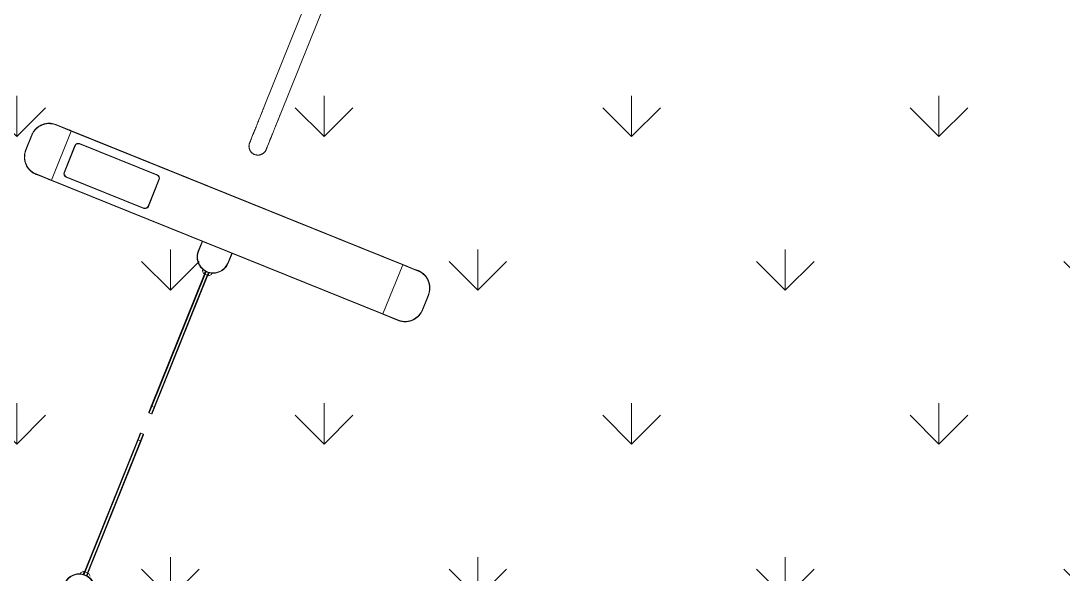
# Model space of a CAD drawing. Header units: millimetres. Extents: x -584918 to 2941280, y 3000189 to 4229862.
# Drawn here: x -448435 to -445512, y 3691053 to 3692604 of the extents above; entities that cross this region are included whole.
import ezdxf

# ---------------------------------------------------------------- set-up
doc = ezdxf.new("R2010")
doc.units = ezdxf.units.MM
for name, color, linetype, lineweight in [('Оборудование', 7, 'Continuous', 0), ('Охранная сигнализация', 7, 'Continuous', 0), ('экспертиза условные обозначения', 1, 'Continuous', 0)]:
    doc.layers.add(name, color=color, linetype=linetype, lineweight=lineweight)

# ---------------------------------------------------------------- blocks, each defined once
blk = doc.blocks.new('Speedlane_Compact - Standard-6472226-АР Этаж 01')
at = {"lineweight": 9}
for p, q in [((1094, 600), (1136, 600)), ((1136, 599.5), (1094, 599.5)), ((1040, 501.1), (1040, 547.9)), ((1040, 547.9), (1040, 547.2)), ((1040, 547.2), (1040, 546.9)), ((1040, 543.6), (1040, 547.2)), ((1040, 546.9), (1040, 543.6)), ((1040.1, 547), (1040.1, 544.4)), ((1040.5, 547.1), (1041, 547)), ((1041, 546.8), (1040.5, 546.9)), ((1041, 548.3), (1041, 548.1)), ((1041, 548.1), (1041, 501.1)), ((1189, 548.1), (1189, 548.3)), ((1189, 501.1), (1189, 548.1)), ((1189.9, 539.7), (1189.9, 547)), ((1190, 547.9), (1190, 501.1)), ((1190, 547.2), (1190, 547.9)), ((1190, 546.9), (1190, 547.2)), ((1190, 539.3), (1190, 547.2)), ((1190, 539.3), (1190, 546.9)), ((1039.9, 503.8), (1039.9, 514.3)), ((1039.9, 514.3), (1039.9, 514.3)), ((1040, 509.9), (1040, 501.1)), ((1040, 503.3), (1040, 509.9)), ((1040, -500.9), (1040, 501.1)), ((1040.1, 508.3), (1040.1, 502.6)), ((1041, 501.1), (1189, 501.1)), ((1041, -500.9), (1041, 501.1)), ((1189, 501.1), (1189, -500.9)), ((1189.9, 502.6), (1189.9, 508.3)), ((1190, 514.3), (1190, 503.8)), ((1190, 514.3), (1190, 514.3)), ((1190, 501.1), (1190, 509.9)), ((1190, 503.3), (1190, 509.9)), ((1190, -500.9), (1190, 501.1)), ((1074.5, 476.6), (1155.5, 476.6)), ((1155.5, 476.1), (1074.5, 476.1)), ((1074.5, 476.1), (1074.5, 475.9)), ((1074.5, 476.1), (1155.5, 476.1)), ((1155.5, 475.6), (1074.5, 475.6)), ((1155.5, 476.4), (1155.5, 476.1)), ((1064.5, 231.6), (1064.5, 466.6)), ((1065, 466.6), (1064.7, 466.6)), ((1065, 466.6), (1065, 231.6)), ((1065, 231.6), (1065, 466.6)), ((1065.5, 466.6), (1065.5, 231.6)), ((1164.5, 231.6), (1164.5, 466.6)), ((1165, 466.6), (1164.7, 466.6)), ((1165, 231.6), (1165, 466.6)), ((1165, 466.6), (1165, 231.6)), ((1165.5, 466.6), (1165.5, 231.6)), ((1065.2, 231.6), (1065, 231.6)), ((1074.5, 222.6), (1155.5, 222.6)), ((1074.5, 222.1), (1074.5, 221.9)), ((1074.5, 222.1), (1155.5, 222.1)), ((1155.5, 222.1), (1074.5, 222.1)), ((1155.5, 221.6), (1074.5, 221.6)), ((1155.5, 222.1), (1155.5, 222.4)), ((1165, 231.6), (1165.2, 231.6)), ((1006.4, 44.8), (1010, 45)), ((1040, 45), (1010, 45)), ((1010, 44), (1039.8, 44)), ((1039.8, 44), (1010, 44)), ((1040, 45), (1010.2, 45)), ((1039.8, 44), (1040, 45)), ((1039.8, -44), (1039.8, 44)), ((51.5, 14), (46.5, 14)), ((48.7, 6), (57.5, 6)), ((48.9, 5), (56.5, 5)), ((57.5, 3.5), (49.7, 3.5)), ((57.5, 8), (51.5, 14)), ((56.5, 6), (56.5, 5)), ((57.5, 8), (57.5, 6)), ((457, 5), (57.5, 5)), ((457, 3.5), (57.5, 3.5)), ((57.5, 3.5), (57.5, -3.5)), ((475.5, 5), (457, 5)), ((457, 5), (462.7, 5)), ((477, 3.5), (457, 3.5)), ((457, 3.5), (457, -3.5)), ((472, 5), (475.5, 5)), ((477, 3.5), (475.5, 5)), ((476.5, 3.5), (477, 3.5)), ((477, -3.5), (477, 3.5)), ((477, -3.5), (477, 3.5)), ((477, -3.5), (477, 3.5)), ((539.5, 5), (538, 3.5)), ((538, 3.5), (538, -3.5)), ((538, 3.5), (538.5, 3.5)), ((558, 3.5), (538, 3.5)), ((538, 3.5), (538, -3.5)), ((538, 3.5), (538, -3.5)), ((539.5, 5), (543, 5)), ((558, 5), (539.5, 5)), ((552.3, 5), (558, 5)), ((957.5, 5), (558, 5)), ((558, 3.5), (957.5, 3.5)), ((558, -3.5), (558, 3.5)), ((963.5, 14), (957.5, 8)), ((957.5, 8), (957.5, 6)), ((957.5, 6), (966.1, 6)), ((957.5, 3.5), (965.3, 3.5)), ((957.5, -3.5), (957.5, 3.5)), ((958.5, 5), (958.5, 6)), ((958.5, 5), (966.1, 5)), ((968.3, 14), (963.5, 14)), ((56.5, -5), (48.9, -5)), ((57.5, -3.5), (49.7, -3.5)), ((57.5, -6), (49.7, -6)), ((51.5, -14), (57.5, -8)), ((56.5, -5), (56.5, -6)), ((457, -3.5), (57.5, -3.5)), ((57.5, -5), (457, -5)), ((57.5, -8), (57.5, -6)), ((457, -3.5), (477, -3.5)), ((462.7, -5), (457, -5)), ((457, -5), (475.5, -5)), ((475.5, -5), (472, -5)), ((475.5, -5), (477, -3.5)), ((477, -3.5), (476.5, -3.5)), ((538, -3.5), (539.5, -5)), ((538, -3.5), (558, -3.5)), ((538.5, -3.5), (538, -3.5)), ((539.5, -5), (545.9, -5)), ((543, -5), (539.5, -5)), ((547.1, -5), (558, -5)), ((558, -5), (552.3, -5)), ((558, -3.5), (957.5, -3.5)), ((558, -5), (957.5, -5)), ((957.5, -3.5), (965.3, -3.5)), ((966.3, -6), (957.5, -6)), ((957.5, -8), (957.5, -6)), ((957.5, -8), (963.5, -14)), ((966.1, -5), (958.5, -5)), ((958.5, -6), (958.5, -5)), ((963.5, -14), (968.5, -14)), ((1010, -45), (1006.4, -44.8)), ((1039.8, -44), (1010, -44)), ((1010, -44), (1039.8, -44)), ((1010, -45), (1040, -45)), ((1010.2, -45), (1040, -45)), ((1039.8, -44), (1040, -44)), ((1040, -45), (1039.8, -44)), ((1039.8, -44), (1040, -44)), ((1039.9, -514.3), (1039.9, -503.8)), ((1039.9, -514.3), (1039.9, -514.3)), ((1040, -500.9), (1040, -505.3)), ((1040, -500.9), (1040, -547.7)), ((1040, -503.3), (1040, -505.3)), ((1040.1, -502.6), (1040.1, -504.5)), ((1189, -500.9), (1041, -500.9)), ((1041, -500.9), (1041, -547.9)), ((1189, -547.9), (1189, -500.9)), ((1189.9, -509.3), (1189.9, -502.6)), ((1190, -509.7), (1190, -500.9)), ((1190, -547.7), (1190, -500.9)), ((1190, -503.3), (1190, -509.7)), ((1190, -503.8), (1190, -514.3)), ((1190, -514.3), (1190, -514.3)), ((1040, -539.1), (1040, -546.7)), ((1040, -539.1), (1040, -547.2)), ((1040, -546.7), (1040.5, -546.7)), ((1040, -546.7), (1040, -547)), ((1040.5, -546.9), (1040, -547)), ((1040, -547), (1040, -547.7)), ((1040.1, -540.6), (1040.1, -547)), ((1041, -547.9), (1041, -548.1)), ((1189, -548.1), (1189, -547.9)), ((1189.5, -546.7), (1190, -546.7)), ((1190, -547), (1189.5, -546.9)), ((1189.9, -547), (1189.9, -540.6)), ((1190, -546.7), (1190, -539.1)), ((1190, -539.1), (1190, -547.2)), ((1190, -547), (1190, -546.7)), ((1190, -547), (1190, -547.7)), ((1094, -599.3), (1136, -599.3)), ((1094, -599.8), (1136, -599.8)), ((1153.6, -596.1), (1152.2, -596.7))]:
    blk.add_line(p, q, dxfattribs=at)
at = {"lineweight": 9, "flags": 128}
for points in [[(1053.1, 581.2), (1054.3, 582.7), (1058, 585.9)], [(1094, 599.5), (1094, 599.7), (1094, 600)], [(1136, 599.5), (1136, 599.7), (1136, 600)], [(1176.9, 581.2), (1175.7, 582.7), (1172, 585.9)], [(1040.2, 550.2), (1041.5, 559.2), (1044.4, 567.9), (1048.7, 575.7), (1051.8, 579.6)], [(1189.8, 550.2), (1188.5, 559.3), (1185.6, 567.9), (1181.3, 575.7), (1178.2, 579.6)], [(1041, 548.3), (1040.5, 548.2), (1040, 548.2)], [(1040, 547.9), (1040.5, 548), (1041, 548.1)], [(1190, 548.2), (1189.5, 548.2), (1189, 548.3)], [(1189, 548.1), (1189.5, 548), (1190, 547.9)], [(1189, 547), (1189.5, 547.1), (1190, 547.2)], [(1190, 546.9), (1189.5, 546.9), (1189, 546.8)], [(1041, 501.1), (1040.5, 501.1), (1040, 501.1)], [(1189, 501.1), (1189.5, 501.1), (1190, 501.1)], [(1074.5, 476.1), (1074.5, 476.4), (1074.5, 476.6)], [(1155.5, 476.1), (1155.5, 475.9), (1155.5, 475.6)], [(1065, 466.6), (1065.2, 466.6), (1065.5, 466.6)], [(1165, 466.6), (1165.2, 466.6), (1165.5, 466.6)], [(1065, 231.6), (1064.7, 231.6), (1064.5, 231.6)], [(1074.5, 222.1), (1074.5, 222.4), (1074.5, 222.6)], [(1155.5, 222.1), (1155.5, 221.9), (1155.5, 221.6)], [(1165, 231.6), (1164.7, 231.6), (1164.5, 231.6)], [(984.8, 37.3), (987.5, 39), (989.5, 40)], [(1010.2, 45), (1010.1, 44.5), (1010, 44)], [(42.3, 25.2), (44, 22.5), (45.8, 18.9)], [(57.5, 3.5), (57.5, 4.2), (57.5, 5)], [(457, 5), (457, 4.2), (457, 3.5)], [(475.5, 5), (476.3, 4.2), (477, 3.5)], [(475.5, 5), (476.3, 4.2), (477, 3.5)], [(539.5, 5), (538.7, 4.2), (538, 3.5)], [(539.5, 5), (538.7, 4.2), (538, 3.5)], [(558, 3.5), (558, 4.2), (558, 5)], [(957.5, 5), (957.5, 4.2), (957.5, 3.5)], [(965.2, -4.2), (965, 0), (965.2, 4.2)], [(969.2, 18.8), (971, 22.5), (972.7, 25.2)], [(57.5, -5), (57.5, -4.3), (57.5, -3.5)], [(457, -3.5), (457, -4.3), (457, -5)], [(475.5, -5), (476.3, -4.3), (477, -3.5)], [(475.5, -5), (476.3, -4.3), (477, -3.5)], [(539.5, -5), (538.7, -4.3), (538, -3.5)], [(539.5, -5), (538.7, -4.3), (538, -3.5)], [(558, -5), (558, -4.3), (558, -3.5)], [(957.5, -3.5), (957.5, -4.3), (957.5, -5)], [(972.7, -25.2), (971, -22.5), (969.2, -18.9)], [(990.2, -40.4), (987.5, -39), (984.8, -37.3)], [(1010.2, -45), (1010.1, -44.5), (1010, -44)], [(1041, -500.9), (1040.5, -500.9), (1040, -500.9)], [(1190, -500.9), (1189.5, -500.9), (1189, -500.9)], [(1041, -547.9), (1040.5, -547.8), (1040, -547.7)], [(1040, -548), (1040.5, -548), (1041, -548.1)], [(1040.2, -550.2), (1041.5, -559.3), (1044.4, -567.9), (1048.7, -575.7), (1054.3, -582.7), (1061.2, -588.6), (1069.1, -593.3)], [(1189.8, -550.2), (1188.5, -559.2), (1185.6, -567.9), (1181.3, -575.7), (1175.7, -582.7), (1168.8, -588.6), (1160.9, -593.3)], [(1190, -547.7), (1189.5, -547.8), (1189, -547.9)], [(1189, -548.1), (1189.5, -548), (1190, -548)], [(1094, -599.3), (1094, -599.5), (1094, -599.8)], [(1136, -599.3), (1136, -599.5), (1136, -599.8)]]:
    blk.add_lwpolyline(points, dxfattribs=at)
at = {"lineweight": 9}
for centre, radius, start, end in [((1074.5, 466.6), 10, 90, 180), ((1074.5, 466.6), 9.5, 90, 180), ((1074.5, 466.6), 9.5, 90, 180), ((1074.5, 466.6), 9.5, 166.9263, 180), ((1074.5, 466.6), 9.5, 166.9263, 180), ((1074.5, 466.6), 9, 90, 180), ((1074.5, 466.6), 9.5, 113.1884, 135), ((1074.5, 466.6), 9.5, 113.1884, 135), ((1074.5, 466.6), 9.5, 90, 103.1049), ((1074.5, 466.6), 9.5, 90, 103.1049), ((1155.5, 466.6), 10, 0, 90), ((1155.5, 466.6), 9.5, 0, 90), ((1155.5, 466.6), 9.5, 76.9263, 90), ((1155.5, 466.6), 9.5, 76.9263, 90), ((1155.5, 466.6), 9.5, 360, 90), ((1155.5, 466.6), 9, 360, 90), ((1155.5, 466.6), 9.5, 0, 45), ((1155.5, 466.6), 9.5, 360, 45), ((1074.5, 231.6), 10, 180, 270), ((1074.5, 231.6), 9.5, 180, 270), ((1074.5, 231.6), 9.5, 180, 193.1049), ((1074.5, 231.6), 9.5, 180, 193.1049), ((1074.5, 231.6), 9.5, 180, 270), ((1074.5, 231.6), 9, 180, 270), ((1074.5, 231.6), 9.5, 215.5362, 246.871), ((1074.5, 231.6), 9.5, 215.5362, 246.871), ((1074.5, 231.6), 9.5, 256.9263, 270), ((1074.5, 231.6), 9.5, 256.9263, 270), ((1155.5, 231.6), 10, 270, 0), ((1155.5, 231.6), 9.5, 270, 0), ((1155.5, 231.6), 9.5, 270, 0), ((1155.5, 231.6), 9, 270, 0), ((1155.5, 231.6), 9.5, 270, 283.1049), ((1155.5, 231.6), 9.5, 270, 283.1049), ((1155.5, 231.6), 9.5, 305.5362, 0), ((1155.5, 231.6), 9.5, 305.5362, 0), ((5, 0), 44.4, 19.7221, 22.4857), ((5, 0), 44.5, 19.7221, 22.4857), ((5, 0), 44.5, 12.3841, 17.0055), ((1010, 0), 44.5, 171.4973, 176.3248), ((1010, 0), 44.5, 162.9945, 167.6121), ((1010, 0), 44.5, 157.5143, 160.2779), ((1010, 0), 44.5, 157.5143, 160.2779), ((1010, 0), 44.5, 183.6752, 188.5027), ((1010, 0), 44.4, 192.3841, 197.0055), ((1010, 0), 44.4, 199.7221, 202.4857), ((1010, 0), 44.5, 199.7221, 202.4857), ((1187, -503.8), 3, 10.6066, 45), ((1187, -503.8), 3, 10.6066, 45), ((1187.5, -503.3), 2.5, 360, 45), ((1187.5, -503.3), 2.5, 0, 45), ((1187.5, -503.3), 2.5, 0, 45)]:
    blk.add_arc(centre, radius, start, end, dxfattribs=at)
for centre, major_axis, ratio, start_param, end_param in [((1093.9, 545.8), (-35.3, 42.4), 0.960925, 0.853185, 0.857043), ((1136.1, 545.8), (35.2, 42.4), 0.960837, 5.425185, 5.429043), ((4.8, 0), (0, 45), 0.994522, 3.141593, 6.283185), ((5, 0), (0, 44), 0.994522, 3.141593, 6.283185), ((1010.2, 0), (0, 45), 0.994522, 0, 3.141593), ((1010, 0), (0, 44), 0.994522, 0, 3.141593), ((1010, 0), (0, 44), 0.994522, 0.582982, 1.047198), ((1010, 0), (0, 44), 0.994522, 0, 0.582964), ((5, 0), (0, 44), 0.994522, 4.771782, 5.235988), ((1010, 0), (0, 44), 0.994522, 1.04723, 1.630165), ((1010, 0), (0, 44), 0.994522, 1.630189, 2.094395), ((1010, 0), (0, 44), 0.994522, 2.094486, 2.677366), ((1010, 0), (0, 44), 0.994522, 2.677396, 3.141593), ((1093.9, -545.6), (35.2, 42.4), 0.960837, 2.283592, 2.28745), ((1136.1, -545.6), (-35.3, 42.4), 0.960925, 3.994778, 3.998636)]:
    blk.add_ellipse(centre, major_axis=major_axis, ratio=ratio, start_param=start_param, end_param=end_param, dxfattribs=at)
for points, knots in [([(1040, 548.2), (1040, 555.1), (1042.8, 568.9), (1052.8, 583.3), (1063.7, 591.8), (1073.2, 596.5), (1083.4, 599.4), (1090.5, 600), (1094, 600)], [0, 0, 0, 0, 0.25, 0.5, 0.625, 0.75, 0.875, 1, 1, 1, 1]), ([(1059.2, 587.4), (1058, 586.4), (1054.2, 583.1), (1048.7, 576.7), (1042, 564.5), (1040, 554.1), (1040, 547.2)], [0.4435363, 0.4435363, 0.4435363, 0.4435363, 0.5, 0.625, 0.75, 1, 1, 1, 1]), ([(1094, 599.5), (1090, 599.5), (1082.1, 598.6), (1070.7, 594.9), (1060.5, 588.9), (1053.9, 582.5), (1049.8, 577.2), (1047.4, 573.4), (1045.5, 569.6), (1043.9, 565.5), (1042.6, 561.3), (1041.4, 555.7), (1041, 551.3), (1041, 548.3)], [0, 0, 0, 0, 0.142857, 0.285714, 0.428571, 0.571429, 0.625, 0.678571, 0.732143, 0.785714, 0.839286, 0.892857, 1, 1, 1, 1]), ([(1057.4, 585.6), (1056.9, 585.1), (1055.7, 584), (1054.6, 583), (1054.1, 582.4)], [-0.52746838, -0.52746838, -0.52746838, -0.52746838, -0.5, -0.47134446, -0.47134446, -0.47134446, -0.47134446]), ([(1067.2, 592.7), (1066.1, 592), (1064.3, 591), (1062.6, 589.9), (1062, 589.5)], [0.32838734, 0.32838734, 0.32838734, 0.32838734, 0.375, 0.40119071, 0.40119071, 0.40119071, 0.40119071]), ([(1136, 600), (1139.5, 600), (1146.6, 599.4), (1156.8, 596.5), (1166.3, 591.8), (1174.5, 585.4), (1181.2, 577.6), (1187.9, 565.5), (1190, 555.1), (1190, 548.2)], [0, 0, 0, 0, 0.125, 0.25, 0.375, 0.5, 0.625, 0.75, 1, 1, 1, 1]), ([(1189, 548.3), (1189, 552.3), (1188.1, 560), (1184.2, 571.1), (1177.9, 580.9), (1171.2, 587.3), (1165.6, 591.1), (1161.8, 593.3), (1157.8, 595.2), (1153.6, 596.7), (1149.3, 598), (1143.5, 599.1), (1139, 599.5), (1136, 599.5)], [0, 0, 0, 0, 0.142857, 0.285714, 0.428571, 0.571429, 0.625, 0.678571, 0.732143, 0.785714, 0.839286, 0.892857, 1, 1, 1, 1]), ([(1167.9, 589.5), (1167.3, 589.9), (1165.7, 591), (1163.9, 592), (1162.8, 592.7)], [0.59895458, 0.59895458, 0.59895458, 0.59895458, 0.625, 0.67155173, 0.67155173, 0.67155173, 0.67155173]), ([(1190, 547.2), (1190, 554.1), (1187.3, 568), (1178.4, 580.9), (1172, 586.5), (1170.7, 587.4)], [0, 0, 0, 0, 0.25, 0.5, 0.5569658, 0.5569658, 0.5569658, 0.5569658]), ([(1175.9, 582.4), (1175.4, 583), (1174.3, 584.1), (1173.1, 585.1), (1172.5, 585.6)], [-0.52883906, -0.52883906, -0.52883906, -0.52883906, -0.5, -0.47218747, -0.47218747, -0.47218747, -0.47218747]), ([(1040, 547.2), (1040, 550.1), (1040.4, 554.5), (1041.6, 560.1), (1043.3, 565.7), (1046.3, 572.3), (1049.7, 577.5), (1051.9, 580.1), (1052.2, 580.4)], [-1, -1, -1, -1, -0.8928571, -0.8392857, -0.7857143, -0.6785714, -0.5714286, -0.5536129, -0.5536129, -0.5536129, -0.5536129]), ([(1051.3, 579.2), (1050.5, 578.2), (1047.7, 574.5), (1043.8, 567.4), (1040.8, 557.4), (1040.1, 550.6), (1040.1, 547)], [-0.4199004, -0.4199004, -0.4199004, -0.4199004, -0.375, -0.25, -0.125, 0, 0, 0, 0]), ([(1177.8, 580.5), (1178.1, 580.1), (1180.9, 576.8), (1185.2, 569.8), (1189.1, 558.8), (1190, 551.1), (1190, 547.2)], [-0.4461864, -0.4461864, -0.4461864, -0.4461864, -0.4285714, -0.2857143, -0.1428571, 0, 0, 0, 0]), ([(1189.9, 547), (1189.9, 550.6), (1189.2, 557.4), (1186.2, 567.4), (1182.3, 574.5), (1179.5, 578.2), (1178.7, 579.2)], [-1, -1, -1, -1, -0.875, -0.75, -0.625, -0.5801934, -0.5801934, -0.5801934, -0.5801934]), ([(46.8, 15), (46.8, 15), (46.9, 14.9), (46.9, 14.8), (46.9, 14.7), (47, 14.5), (47.1, 14.3), (47.1, 14.2)], [-1, -1, -1, -1, -0.7857143, -0.7321429, -0.6785714, -0.5714286, -0.4285714, -0.4285714, -0.4285714, -0.4285714]), ([(967.5, 13), (967.6, 13.4), (967.8, 14), (968, 14.6), (968.1, 14.8), (968.1, 15), (968.2, 15), (968.2, 15)], [-1, -1, -1, -1, -0.571429, -0.428571, -0.285714, -0.142857, 0, 0, 0, 0]), ([(968.2, 15), (968.2, 15), (968.1, 14.9), (968.1, 14.7), (968, 14.5), (967.9, 14.3), (967.9, 14.2)], [-1, -1, -1, -1, -0.7857143, -0.6785714, -0.5714286, -0.4285714, -0.4285714, -0.4285714, -0.4285714]), ([(968.2, -15), (968.2, -15), (968.1, -14.9), (968.1, -14.8), (968.1, -14.7), (968, -14.5), (967.9, -14.3), (967.9, -14.2)], [-1, -1, -1, -1, -0.7857143, -0.7321429, -0.6785714, -0.5714286, -0.4285714, -0.4285714, -0.4285714, -0.4285714]), ([(1190, -503.3), (1190, -503.1), (1189.9, -502.6), (1189.6, -501.9), (1189.2, -501.5), (1189.1, -501.3)], [-1, -1, -1, -1, -0.8571429, -0.5714286, -0.4285714, -0.4285714, -0.4285714, -0.4285714]), ([(1040, -547), (1040, -553.9), (1042.7, -567.8), (1051.6, -580.7), (1058, -586.3), (1059.3, -587.2)], [0, 0, 0, 0, 0.25, 0.5, 0.556955, 0.556955, 0.556955, 0.556955]), ([(1069.3, -593.7), (1068.5, -593.3), (1066.3, -592.2), (1062.9, -590.1), (1057.5, -586.1), (1051, -579.6), (1044.8, -569.8), (1040.9, -558.8), (1040, -551.1), (1040, -547.2)], [-0.7142857, -0.7142857, -0.7142857, -0.7142857, -0.6785714, -0.625, -0.5714286, -0.4285714, -0.2857143, -0.1428571, 0, 0, 0, 0]), ([(1040, -548), (1040, -554.9), (1042.1, -565.3), (1048.8, -577.4), (1055.5, -585.2), (1063.7, -591.6), (1073.2, -596.3), (1083.4, -599.2), (1090.5, -599.8), (1094, -599.8)], [-1, -1, -1, -1, -0.75, -0.625, -0.5, -0.375, -0.25, -0.125, 0, 0, 0, 0]), ([(1040.1, -547), (1040.1, -550.6), (1040.8, -557.4), (1043.8, -567.4), (1047.8, -574.7), (1050.8, -578.7), (1051.8, -579.8)], [-1, -1, -1, -1, -0.875, -0.75, -0.625, -0.5703222, -0.5703222, -0.5703222, -0.5703222]), ([(1041, -548.1), (1041, -552.1), (1041.9, -559.8), (1045.8, -570.9), (1052.1, -580.7), (1058.8, -587.1), (1064.4, -590.9), (1068.2, -593.1), (1072.2, -595), (1076.4, -596.5), (1080.7, -597.8), (1086.5, -598.9), (1091, -599.3), (1094, -599.3)], [0, 0, 0, 0, 0.142857, 0.285714, 0.428571, 0.571429, 0.625, 0.678571, 0.732143, 0.785714, 0.839286, 0.892857, 1, 1, 1, 1]), ([(1136, -599.8), (1139.5, -599.8), (1146.6, -599.2), (1156.8, -596.3), (1166.3, -591.6), (1177.2, -583.1), (1187.2, -568.7), (1190, -554.9), (1190, -548)], [-1, -1, -1, -1, -0.875, -0.75, -0.625, -0.5, -0.25, 0, 0, 0, 0]), ([(1136, -599.3), (1140, -599.3), (1147.9, -598.4), (1159.3, -594.7), (1169.5, -588.7), (1176.1, -582.3), (1180.2, -577), (1182.6, -573.2), (1184.5, -569.4), (1186.1, -565.3), (1187.4, -561.1), (1188.6, -555.5), (1189, -551.1), (1189, -548.1)], [0, 0, 0, 0, 0.142857, 0.285714, 0.428571, 0.571429, 0.625, 0.678571, 0.732143, 0.785714, 0.839286, 0.892857, 1, 1, 1, 1]), ([(1190, -547.2), (1190, -550.1), (1189.6, -554.5), (1188.4, -560.1), (1186.7, -565.7), (1183.7, -572.3), (1178.4, -580.3), (1170.8, -587.8), (1163.9, -592.2), (1160, -594), (1159.6, -594.2)], [-1, -1, -1, -1, -0.8928571, -0.8392857, -0.7857143, -0.6785714, -0.5714286, -0.4285714, -0.2857143, -0.2713756, -0.2713756, -0.2713756, -0.2713756]), ([(1170.8, -587.2), (1172, -586.2), (1175.8, -582.9), (1181.3, -576.5), (1188, -564.3), (1190, -553.9), (1190, -547)], [0.4435039, 0.4435039, 0.4435039, 0.4435039, 0.5, 0.625, 0.75, 1, 1, 1, 1]), ([(1178.2, -579.8), (1179.2, -578.7), (1182.2, -574.7), (1186.2, -567.4), (1189.2, -557.4), (1189.9, -550.6), (1189.9, -547)], [-0.4297895, -0.4297895, -0.4297895, -0.4297895, -0.375, -0.25, -0.125, 0, 0, 0, 0]), ([(1053.1, -581.3), (1053.9, -582.3), (1055.7, -584.1), (1057.6, -585.7), (1058.5, -586.5)], [-0.54643684, -0.54643684, -0.54643684, -0.54643684, -0.5, -0.45521463, -0.45521463, -0.45521463, -0.45521463]), ([(1171.5, -586.5), (1172.4, -585.7), (1174.3, -584.1), (1176.1, -582.3), (1176.9, -581.3)], [-0.54441724, -0.54441724, -0.54441724, -0.54441724, -0.5, -0.45367915, -0.45367915, -0.45367915, -0.45367915]), ([(1062.1, -589.3), (1062.7, -589.7), (1064.3, -590.8), (1066.1, -591.8), (1067.2, -592.5)], [0.59896493, 0.59896493, 0.59896493, 0.59896493, 0.625, 0.67154023, 0.67154023, 0.67154023, 0.67154023]), ([(1079.3, -597.3), (1079.2, -597.3), (1078, -597), (1076.7, -596.6), (1075.6, -596.2)], [-0.84258714, -0.84258714, -0.84258714, -0.84258714, -0.83928571, -0.79630852, -0.79630852, -0.79630852, -0.79630852]), ([(1162.7, -592.5), (1163.9, -591.9), (1165.7, -590.8), (1167.4, -589.7), (1168, -589.3)], [0.32836214, 0.32836214, 0.32836214, 0.32836214, 0.375, 0.4012223, 0.4012223, 0.4012223, 0.4012223]), ([(1164.2, -591.5), (1164.8, -591.2), (1165.8, -590.6), (1166.8, -589.9), (1167.1, -589.7)], [-0.6512844, -0.6512844, -0.6512844, -0.6512844, -0.625, -0.60952755, -0.60952755, -0.60952755, -0.60952755])]:
    blk.add_open_spline(points, degree=3, knots=knots, dxfattribs=at)
for points in [[(1054.1, 582.6), (1055.8, 584.3), (1057.6, 586), (1059.5, 587.5)], [(1067.2, 592.6), (1067.9, 593), (1068.6, 593.3), (1069.3, 593.7)], [(1075.2, 596.1), (1074.5, 595.9), (1073.9, 595.7), (1073.2, 595.4)], [(1156.8, 595.4), (1156.1, 595.7), (1155.5, 595.9), (1154.8, 596.1)], [(1160.7, 593.7), (1161.4, 593.4), (1162.1, 593), (1162.8, 592.6)], [(1170.5, 587.5), (1172.5, 586), (1174.3, 584.3), (1175.9, 582.5)], [(1189.9, 547), (1189.9, 547.1), (1189.8, 547.2), (1189.6, 547.3), (1189.5, 547.4)], [(1040, 503.3), (1040, 503.1), (1040, 502.7), (1040.2, 502.4), (1040.2, 502.2)], [(1040.1, 502.6), (1040.1, 502.6), (1040.1, 502.7), (1040.2, 502.7), (1040.2, 502.7)], [(1189.1, 501.3), (1189.2, 501.5), (1189.3, 501.6), (1189.5, 501.7)], [(1189.8, 502.2), (1189.9, 502.6), (1190, 502.9), (1190, 503.3)], [(1189.8, 502.7), (1189.8, 502.7), (1189.9, 502.7), (1189.9, 502.6), (1189.9, 502.6)], [(47.5, 13), (47.5, 13.1), (47.4, 13.4), (47.2, 13.9), (47.1, 14.2), (47, 14.6), (46.9, 14.8), (46.9, 15), (46.8, 15), (46.8, 15)], [(967.5, -13), (967.5, -13.1), (967.6, -13.4), (967.8, -13.9), (967.9, -14.2), (968, -14.6), (968.1, -14.8), (968.1, -15), (968.2, -15), (968.2, -15)], [(1040.9, -501.3), (1040.8, -501.5), (1040.7, -501.6), (1040.5, -501.7)], [(1040.9, -502.7), (1040.8, -502.7), (1040.7, -502.7), (1040.6, -502.7)], [(1189.9, -502.6), (1189.9, -502.6), (1189.9, -502.7), (1189.8, -502.7), (1189.6, -502.7), (1189.4, -502.7), (1189.2, -502.7), (1189.1, -502.7)], [(1040.1, -547), (1040.1, -547.1), (1040.2, -547.2), (1040.4, -547.3), (1040.5, -547.4)], [(1189.9, -547), (1189.9, -547.1), (1189.8, -547.2), (1189.6, -547.3), (1189.5, -547.4)], [(1063.9, -590.4), (1064.6, -590.8), (1065.2, -591.2), (1065.8, -591.5)], [(1073.2, -595.2), (1073.9, -595.5), (1074.5, -595.7), (1075.2, -595.9)], [(1154.4, -596.2), (1152.8, -596.8), (1151.2, -597.2), (1149.6, -597.6)], [(1154.8, -595.9), (1155.5, -595.7), (1156.1, -595.5), (1156.8, -595.2)]]:
    blk.add_open_spline(points, degree=3, dxfattribs=at)
blk = doc.blocks.new('ДОСТУП_МГН_Турникет_Калитка_saloon_40 - Створка шириной 1200мм-2766290-АР Этаж 01')
at = {"layer": 'Оборудование'}
for p, q in [((-30, -52), (-30, -70)), ((30, -70), (30, -52)), ((30, -70), (-30, -70)), ((-25, -60), (-25, -315)), ((25, -274.7), (25, -60)), ((0, -275), (-30, -275)), ((-30, -275), (-30, -315)), ((0, -270), (-28.5, -270)), ((-28.5, -270), (-28.5, -270)), ((28.5, -270), (0, -270)), ((30, -275), (0, -275)), ((25, -315), (25, -275)), ((28.5, -270), (28.5, -270)), ((30, -315), (30, -275)), ((0, -315), (-30, -315)), ((0, -320), (-28.5, -320)), ((-28.5, -320), (-27.5, -320)), ((-25, -315.3), (-25, -664.7)), ((30, -315), (0, -315)), ((28.5, -320), (0, -320)), ((25, -664.7), (25, -315.3)), ((27.5, -320), (28.5, -320)), ((0, -665), (-30, -665)), ((-30, -665), (-30, -705)), ((0, -660), (-28.5, -660)), ((-28.5, -660), (-27.5, -660)), ((-25, -665), (-25, -1125)), ((28.5, -660), (0, -660)), ((30, -665), (0, -665)), ((25, -1125), (25, -665)), ((27.5, -660), (28.5, -660)), ((30, -705), (30, -665)), ((0, -705), (-30, -705)), ((0, -710), (-28.5, -710)), ((-28.5, -710), (-28.5, -710)), ((30, -705), (0, -705)), ((28.5, -710), (0, -710)), ((28.5, -710), (28.5, -710))]:
    blk.add_line(p, q, dxfattribs=at)
at = {"layer": 'Оборудование', "flags": 128}
for points in [[(-25, -1125), (-25, -1129.4), (-25, -1133.8), (-25, -1138.2), (-25, -1142.5), (-25, -1146.9), (-25, -1151.1), (-25, -1155.4), (-25, -1159.6), (-25, -1163.8), (-25, -1167.8), (-25, -1171.9), (-25, -1175.8), (-25, -1179.7), (-25, -1183.4), (-25, -1187.1), (-25, -1190.7), (-25, -1194.2), (-25, -1197.5), (-25, -1200.8), (-25, -1203.9), (-25, -1206.9), (-25, -1209.8), (-25, -1212.5), (-25, -1215.1), (-25, -1217.6), (-25, -1219.9), (-25, -1222), (-25, -1224), (-25, -1225.8), (-25, -1227.5), (-25, -1229), (-25, -1230.4), (-25, -1231.6), (-25, -1232.6), (-25, -1233.4), (-25, -1234.1), (-25, -1234.5), (-25, -1234.9), (-25, -1235), (-25, -1235)], [(-25, -1235), (-25, -1234.9), (-25, -1234.6), (-25, -1234.2), (-25, -1233.6), (-25, -1232.8), (-25, -1231.8), (-25, -1230.7), (-25, -1229.4), (-25, -1227.9), (-25, -1226.3), (-25, -1224.5), (-25, -1222.6), (-25, -1220.5), (-25, -1218.2), (-25, -1215.8), (-25, -1213.2), (-25, -1210.5), (-25, -1207.7), (-25, -1204.7), (-25, -1201.6), (-25, -1198.4), (-25, -1195.1), (-25, -1191.6), (-25, -1188.1), (-25, -1184.4), (-25, -1180.7), (-25, -1176.8), (-25, -1172.9), (-25, -1168.9), (-25, -1164.9), (-25, -1160.7), (-25, -1156.5), (-25, -1152.3), (-25, -1148), (-25, -1143.7), (-25, -1139.3), (-25, -1135), (-25, -1130.6), (-25, -1126.2), (-25, -1125)], [(25, -1125), (25, -1129.4), (25, -1133.8), (25, -1138.2), (25, -1142.5), (25, -1146.9), (25, -1151.1), (25, -1155.4), (25, -1159.6), (25, -1163.8), (25, -1167.8), (25, -1171.9), (25, -1175.8), (25, -1179.7), (25, -1183.4), (25, -1187.1), (25, -1190.7), (25, -1194.2), (25, -1197.5), (25, -1200.8), (25, -1203.9), (25, -1206.9), (25, -1209.8), (25, -1212.5), (25, -1215.1), (25, -1217.6), (25, -1219.9), (25, -1222), (25, -1224), (25, -1225.8), (25, -1227.5), (25, -1229), (25, -1230.4), (25, -1231.6), (25, -1232.6), (25, -1233.4), (25, -1234.1), (25, -1234.5), (25, -1234.9), (25, -1235), (25, -1235)], [(25, -1235), (25, -1234.9), (25, -1234.6), (25, -1234.2), (25, -1233.6), (25, -1232.8), (25, -1231.8), (25, -1230.7), (25, -1229.4), (25, -1227.9), (25, -1226.3), (25, -1224.5), (25, -1222.6), (25, -1220.5), (25, -1218.2), (25, -1215.8), (25, -1213.2), (25, -1210.5), (25, -1207.7), (25, -1204.7), (25, -1201.6), (25, -1198.4), (25, -1195.1), (25, -1191.6), (25, -1188.1), (25, -1184.4), (25, -1180.7), (25, -1176.8), (25, -1172.9), (25, -1168.9), (25, -1164.9), (25, -1160.7), (25, -1156.5), (25, -1152.3), (25, -1148), (25, -1143.7), (25, -1139.3), (25, -1135), (25, -1130.6), (25, -1126.2), (25, -1125)], [(0, -1260), (-1, -1260), (-2, -1259.9), (-3, -1259.8), (-4, -1259.7), (-5, -1259.5), (-5.9, -1259.3), (-6.9, -1259), (-7.9, -1258.7), (-8.8, -1258.4), (-9.7, -1258), (-10.6, -1257.6), (-11.5, -1257.2), (-12.4, -1256.7), (-13.3, -1256.2), (-14.1, -1255.6), (-14.9, -1255.1), (-15.7, -1254.4), (-16.5, -1253.8), (-17.2, -1253.1), (-17.9, -1252.4), (-18.6, -1251.7), (-19.3, -1250.9), (-19.9, -1250.1), (-20.5, -1249.3), (-21, -1248.5), (-21.6, -1247.7), (-22, -1246.8), (-22.5, -1245.9), (-22.9, -1245), (-23.3, -1244.1), (-23.6, -1243.1), (-24, -1242.2), (-24.2, -1241.2), (-24.4, -1240.2), (-24.6, -1239.2), (-24.8, -1238.3), (-24.9, -1237.3), (-25, -1236.3), (-25, -1235.3), (-25, -1235)], [(25, -1235), (25, -1236), (24.9, -1237), (24.8, -1238), (24.7, -1239), (24.5, -1240), (24.3, -1240.9), (24, -1241.9), (23.7, -1242.9), (23.4, -1243.8), (23, -1244.7), (22.6, -1245.6), (22.2, -1246.5), (21.7, -1247.4), (21.2, -1248.3), (20.6, -1249.1), (20.1, -1249.9), (19.4, -1250.7), (18.8, -1251.5), (18.1, -1252.2), (17.4, -1252.9), (16.7, -1253.6), (15.9, -1254.3), (15.1, -1254.9), (14.3, -1255.5), (13.5, -1256), (12.7, -1256.6), (11.8, -1257), (10.9, -1257.5), (10, -1257.9), (9.1, -1258.3), (8.1, -1258.6), (7.2, -1259), (6.2, -1259.2), (5.2, -1259.4), (4.2, -1259.6), (3.3, -1259.8), (2.3, -1259.9), (1.3, -1260), (0.3, -1260), (0, -1260)]]:
    blk.add_lwpolyline(points, dxfattribs=at)
at = {"layer": 'Оборудование'}
for start, end in [(360, 180), (180, 360)]:
    blk.add_arc((0, 0), 60, start, end, dxfattribs=at)
for points, knots in [([(-1.8, -60), (-2.1, -59.9), (-3.3, -59.9), (-6.2, -59.7), (-9.6, -59.3), (-12.8, -58.6), (-14.7, -58.2), (-16.2, -57.8), (-17.7, -57.4), (-19.4, -56.8), (-20.9, -56.2), (-22.1, -55.8), (-23, -55.4), (-23.8, -55.1), (-24.8, -54.7), (-26, -54.1), (-27.2, -53.5), (-28.2, -53), (-29, -52.6), (-29.8, -52.2), (-30, -52), (-30, -52)], [0.5186863, 0.5186863, 0.5186863, 0.5186863, 0.5277778, 0.5555556, 0.6111111, 0.6388889, 0.6666667, 0.6805556, 0.6944444, 0.7222222, 0.75, 0.7638889, 0.7777778, 0.7916667, 0.8055556, 0.8333333, 0.8611111, 0.8888889, 0.9166667, 0.9444444, 1, 1, 1, 1]), ([(15.1, -58.1), (14.7, -58.2), (14, -58.3), (12.4, -58.7), (10.4, -59.1), (7.9, -59.5), (5, -59.8), (3, -59.9), (1.8, -60)], [0.3333333, 0.3333333, 0.3333333, 0.3333333, 0.3472222, 0.3611111, 0.3888889, 0.4166667, 0.4444444, 0.4813841, 0.4813841, 0.4813841, 0.4813841]), ([(30, -52), (30, -52), (29.8, -52.2), (29, -52.6), (28.2, -53), (27.2, -53.5), (26, -54.1), (24.8, -54.7), (23.8, -55.1), (23, -55.4), (22.1, -55.8), (20.9, -56.2), (19.4, -56.8), (17.7, -57.4), (16.4, -57.7), (15.8, -57.9), (15.6, -57.9)], [0, 0, 0, 0, 0.0555556, 0.0833333, 0.1111111, 0.1388889, 0.1666667, 0.1944444, 0.2083333, 0.2222222, 0.2361111, 0.25, 0.2777778, 0.3055556, 0.3194444, 0.3274233, 0.3274233, 0.3274233, 0.3274233]), ([(-30, -271.4), (-30, -271), (-30, -270.3), (-30, -270), (-30, -270)], [-0.74557, -0.74557, -0.74557, -0.74557, -0.625, -0.5, -0.5, -0.5, -0.5]), ([(-30, -271.4), (-30, -271), (-30, -270.3), (-30, -270), (-30, -270)], [-0.74557, -0.74557, -0.74557, -0.74557, -0.625, -0.5, -0.5, -0.5, -0.5]), ([(30, -275), (30, -273.4), (30, -271.7), (30, -270.3), (30, -270), (30, -270)], [-1, -1, -1, -1, -0.75, -0.625, -0.5, -0.5, -0.5, -0.5]), ([(-30, -320), (-30, -320), (-30, -319.7), (-30, -319), (-30, -318.6)], [-0.5, -0.5, -0.5, -0.5, -0.375, -0.25443, -0.25443, -0.25443, -0.25443]), ([(-30, -320), (-30, -320), (-30, -319.7), (-30, -319), (-30, -318.6)], [-0.5, -0.5, -0.5, -0.5, -0.375, -0.25443, -0.25443, -0.25443, -0.25443]), ([(30, -320), (30, -320), (30, -319.7), (30, -318.3), (30, -316.6), (30, -315)], [-0.5, -0.5, -0.5, -0.5, -0.375, -0.25, 0, 0, 0, 0]), ([(-30, -661.4), (-30, -661), (-30, -660.3), (-30, -660), (-30, -660)], [-0.74557, -0.74557, -0.74557, -0.74557, -0.625, -0.5, -0.5, -0.5, -0.5]), ([(-30, -661.4), (-30, -661), (-30, -660.3), (-30, -660), (-30, -660)], [-0.74557, -0.74557, -0.74557, -0.74557, -0.625, -0.5, -0.5, -0.5, -0.5]), ([(30, -665), (30, -663.4), (30, -661.7), (30, -660.3), (30, -660), (30, -660)], [-1, -1, -1, -1, -0.75, -0.625, -0.5, -0.5, -0.5, -0.5]), ([(-30, -710), (-30, -710), (-30, -709.7), (-30, -709), (-30, -708.6)], [-0.5, -0.5, -0.5, -0.5, -0.375, -0.25443, -0.25443, -0.25443, -0.25443]), ([(-30, -710), (-30, -710), (-30, -709.7), (-30, -709), (-30, -708.6)], [-0.5, -0.5, -0.5, -0.5, -0.375, -0.25443, -0.25443, -0.25443, -0.25443]), ([(30, -710), (30, -710), (30, -709.7), (30, -708.3), (30, -706.6), (30, -705)], [-0.5, -0.5, -0.5, -0.5, -0.375, -0.25, 0, 0, 0, 0])]:
    blk.add_open_spline(points, degree=3, knots=knots, dxfattribs=at)
for points in [[(-30, -270), (-30, -270), (-30, -270.3), (-30, -271.3), (-30, -272.8), (-30, -274.2), (-30, -275)], [(-30, -270), (-30, -270), (-30, -270.3), (-30, -271), (-30, -271.4)], [(30, -270), (30, -270), (30, -270.3), (30, -271), (30, -271.4)], [(30, -271.4), (30, -271), (30, -270.3), (30, -270), (30, -270)], [(30, -270), (30, -270), (30, -270.3), (30, -271), (30, -271.4)], [(-30, -315), (-30, -315.8), (-30, -317.2), (-30, -318.7), (-30, -319.7), (-30, -320), (-30, -320)], [(-30, -318.6), (-30, -319), (-30, -319.7), (-30, -320), (-30, -320)], [(30, -318.6), (30, -319), (30, -319.7), (30, -320), (30, -320)], [(30, -318.6), (30, -319), (30, -319.7), (30, -320), (30, -320)], [(30, -320), (30, -320), (30, -319.7), (30, -319), (30, -318.6)], [(-30, -660), (-30, -660), (-30, -660.3), (-30, -661.3), (-30, -662.8), (-30, -664.2), (-30, -665)], [(-30, -660), (-30, -660), (-30, -660.3), (-30, -661), (-30, -661.4)], [(30, -660), (30, -660), (30, -660.3), (30, -661), (30, -661.4)], [(30, -661.4), (30, -661), (30, -660.3), (30, -660), (30, -660)], [(30, -660), (30, -660), (30, -660.3), (30, -661), (30, -661.4)], [(-30, -705), (-30, -705.8), (-30, -707.2), (-30, -708.7), (-30, -709.7), (-30, -710), (-30, -710)], [(-30, -708.6), (-30, -709), (-30, -709.7), (-30, -710), (-30, -710)], [(30, -708.6), (30, -709), (30, -709.7), (30, -710), (30, -710)], [(30, -708.6), (30, -709), (30, -709.7), (30, -710), (30, -710)], [(30, -710), (30, -710), (30, -709.7), (30, -709), (30, -708.6)]]:
    blk.add_open_spline(points, degree=3, dxfattribs=at)

msp = doc.modelspace()

# ---------------------------------------------------------------- hatches: boundary and pattern name
at = {"layer": 'экспертиза условные обозначения'}
h = msp.add_hatch(dxfattribs=at)
h.set_pattern_fill('GRASS', color=6, scale=24)
h.set_pattern_definition([(90, (-461809.37, 3558222.25), (-431.0523, 431.0523), [114.3, -747.8046]), (45, (-461809.37, 3558222.25), (-431.0523, 431.0523), [114.3, -495.3]), (135, (-461809.37, 3558222.25), (-431.0523, -431.0523), [114.3, -495.3])])
edge = h.paths.add_edge_path()
edge.add_line((-458338.484, 3694648.826), (-453608.137, 3692742.567))
edge.add_line((-453608.137, 3692742.567), (-452262.543, 3696081.635))
edge.add_line((-452262.543, 3696081.635), (-443822.121, 3692680.271))
edge.add_line((-443822.121, 3692680.271), (-445167.715, 3689341.203))
edge.add_line((-445167.715, 3689341.203), (-441899.865, 3688024.308))
edge.add_line((-441899.865, 3688024.308), (-440112.737, 3687304.122))
edge.add_line((-440112.737, 3687304.122), (-440822.912, 3685541.836))
edge.add_line((-440822.912, 3685541.836), (-443740.461, 3686717.565))
edge.add_arc((-444130.947, 3685740.74), 1051.983, 68.21091, 179.840391)
edge.add_line((-445182.926, 3685743.67), (-445282.926, 3683874.55))
edge.add_line((-445282.926, 3683874.55), (-448232.926, 3683874.55))
edge.add_line((-448232.926, 3683874.55), (-448232.926, 3688527.961))
edge.add_line((-448232.926, 3688527.961), (-456686.313, 3691934.55))
edge.add_line((-456686.313, 3691934.55), (-459032.926, 3691934.55))
edge.add_line((-459032.926, 3691934.55), (-459032.926, 3692925.58))
edge.add_line((-459032.926, 3692925.58), (-458338.484, 3694648.826))

# ---------------------------------------------------------------- block references
at = {"layer": 'Оборудование', "rotation": 338.0513009164593}
msp.add_blockref('ДОСТУП_МГН_Турникет_Калитка_saloon_40 - Створка шириной 1200мм-2766290-АР Этаж 01', (-447308.401, 3693398.232), dxfattribs=at)
at = {"layer": 'Охранная сигнализация', "rotation": 68.05130091645943}
msp.add_blockref('Speedlane_Compact - Standard-6472226-АР Этаж 01', (-448272.975, 3691004.66), dxfattribs=at)

doc.saveas('drawing.dxf')
